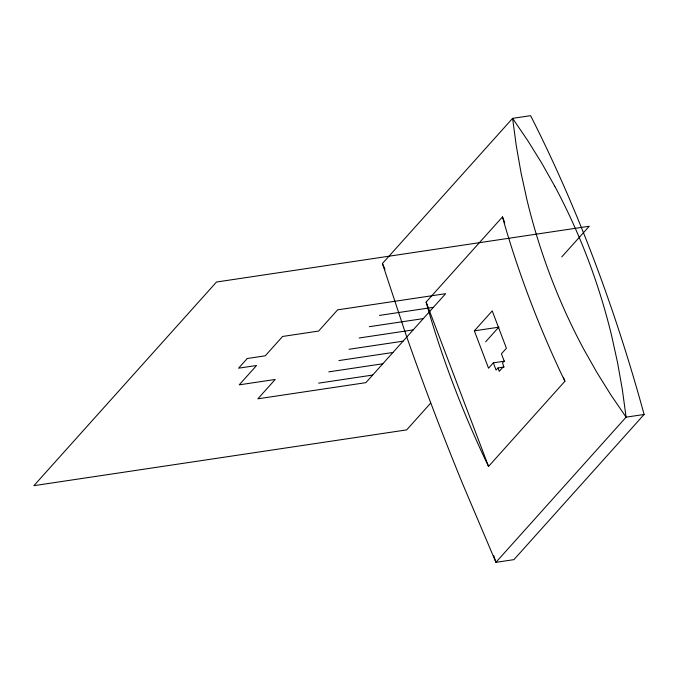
<?xml version="1.0" encoding="UTF-8"?>
<svg xmlns="http://www.w3.org/2000/svg" width="678" height="678" viewBox="0 0 678 678"><rect width="100%" height="100%" fill="white"/><g stroke="black" fill="none" stroke-linecap="round" stroke-linejoin="round"><path stroke-width="1.02" d="M382.417 263.53L512.593 118.353L530.594 115.667A976.837 501.195 81.5 0 1 644.1 414.47L513.924 559.647L495.923 562.333L462.803 484.219A690.043 132.761 65.2 0 1 405.825 334.246L382.417 263.53L384.943 269.352M563.418 377.282L564.918 381.239L488.55 466.413L485.117 459.328A976.837 771.776 41.9 0 1 428.149 309.363L426.123 302.066L502.491 216.901L504.746 222.842M504.652 361.154L493.338 362.84L488.541 368.196L474.354 330.847L492.228 310.905L506.415 348.255L501.432 353.814L504.178 361.052L502.483 362.942L503.762 366.315L499.279 371.315L497.999 367.942L504.169 367.018M430.64 403.156L406.673 429.886L33.9 485.668L216.502 282.023L589.267 226.24L561.774 256.903M485.634 341.822L498.322 327.669M497.999 367.942L496.084 370.078L493.338 362.84M379.417 315.397L433.42 307.312M369.29 326.686L423.301 318.609M359.171 337.983L413.173 329.898M349.043 349.272L403.046 341.187M474.354 330.847L499.042 327.152M338.915 360.56L392.926 352.484M328.796 371.858L382.799 363.772M318.668 383.146L372.671 375.061M644.1 414.47L626.099 417.156L495.923 562.333L493.762 555.57M554.79 186.289L541.714 163.076L527.645 140.431L512.593 118.353L516.272 145.719L521.018 172.712L526.831 199.298A690.043 635.337 -53.6 0 0 583.792 349.28L596.903 372.476L611.005 395.113L626.099 417.156L622.379 389.816L617.599 362.84L611.759 336.263A695.196 640.083 -53.6 0 0 554.79 186.289M564.918 381.239L561.486 374.163A976.837 771.776 41.9 0 1 504.517 224.189L502.491 216.901M426.123 302.066L488.55 466.413M247.25 358.509L238.571 368.188L256.572 365.493L239.215 384.85L275.217 379.46L257.86 398.817L365.866 382.655L445.641 293.684L337.636 309.846L318.609 331.067L282.607 336.458L265.251 355.814L247.25 358.509"/></g></svg>
